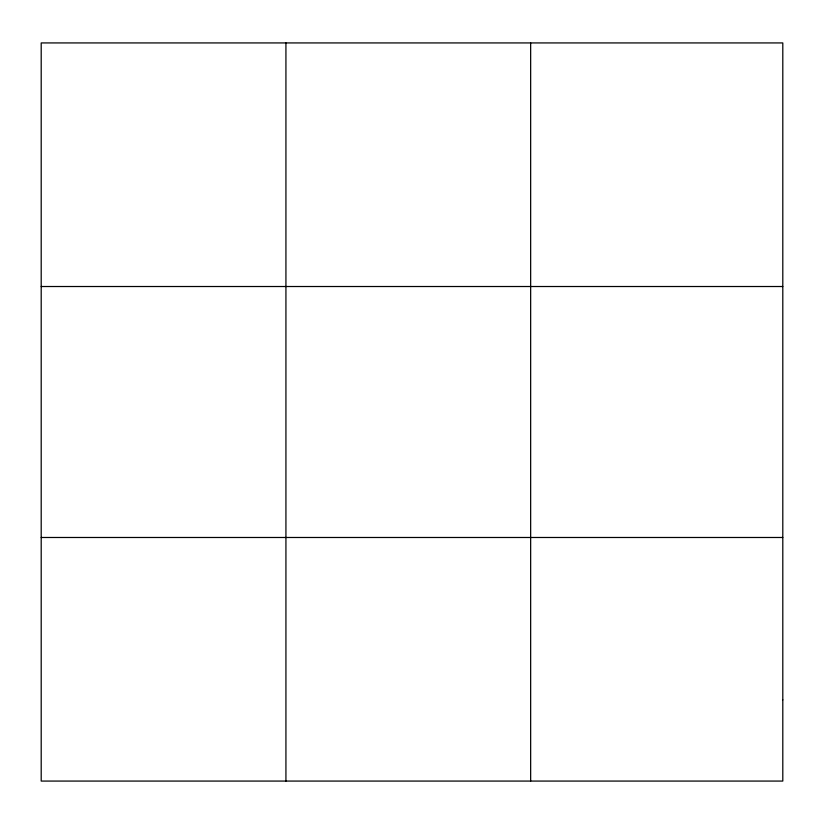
<?xml version="1.0" encoding="UTF-8"?>
<svg xmlns="http://www.w3.org/2000/svg" width="824" height="824" viewBox="0 0 824 824"><rect width="100%" height="100%" fill="white"/><g stroke="black" fill="none" stroke-linecap="round" stroke-linejoin="round"><path stroke-width="1.24" d="M285.928 781.07L285.928 42.93M530.656 781.07L530.656 42.93M41.2 286.515L782.8 286.515M41.2 537.485L782.8 537.485M782.8 699.875L782.8 781.07L41.2 781.07L41.2 42.93L782.8 42.93L782.8 699.875"/></g></svg>
